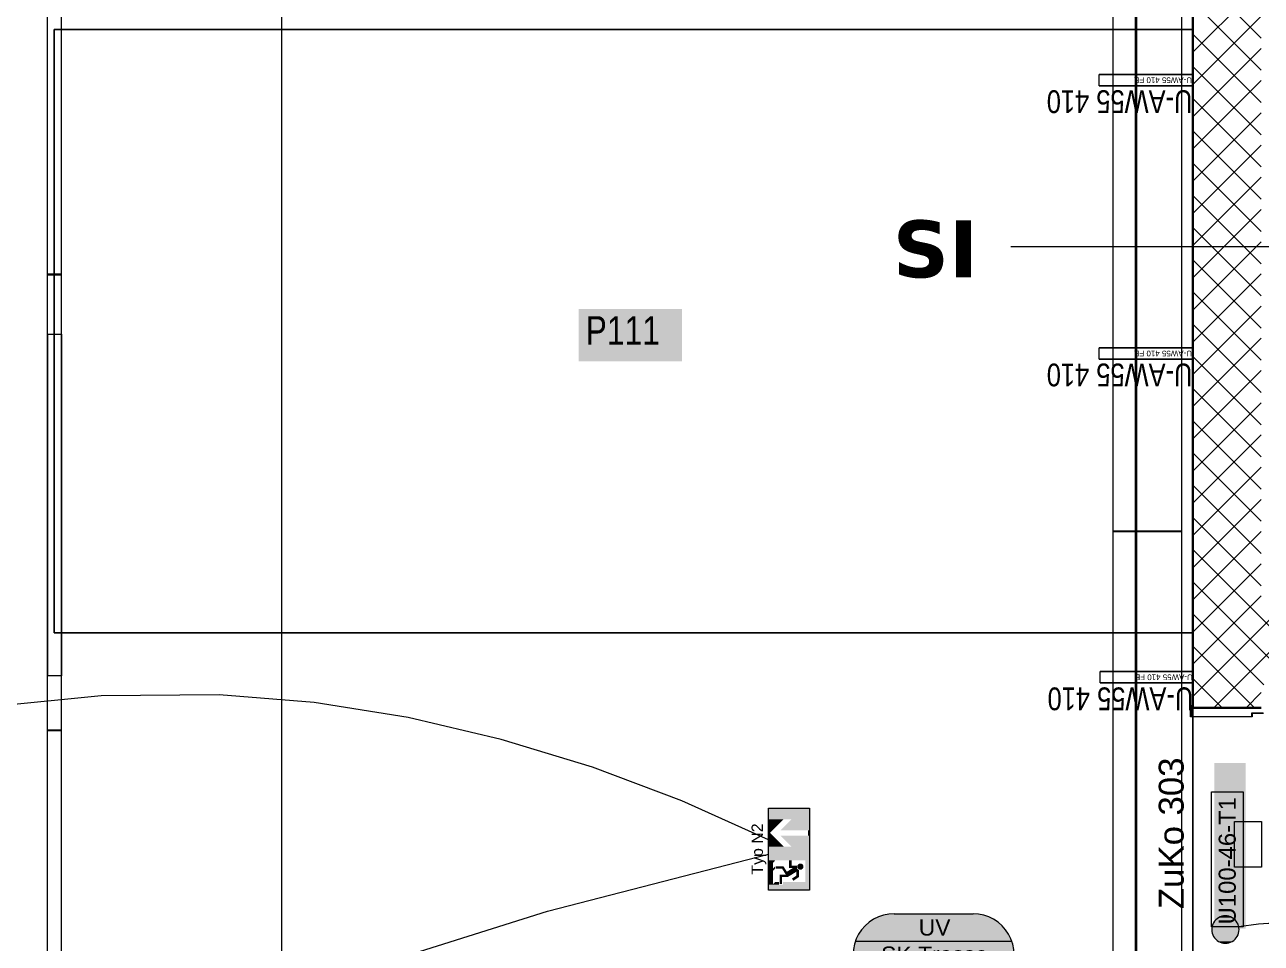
# Model space of a CAD drawing. Extents: x -1067 to 613, y -179 to 712.
# Drawn here: x -187.7 to -79.1, y 185.1 to 265.8 of the extents above; entities that cross this region are included whole.
import ezdxf
from ezdxf.lldxf.tags import DXFTag

# ---------------------------------------------------------------- set-up
doc = ezdxf.new("R2010")
doc.units = 0
doc.layers.get('0').update_dxf_attribs({"lineweight": 13})
for name, color, linetype, lineweight, true_color in [('A-____-MATC-OTLN', 7, 'Strichpunkt - Mittel', 40, 0x0080ff), ('EL01_WAN_Leitung Sicherheit', 7, 'Continuous', 13, 0x993300), ('EL01_WAN_Leitung_Kraft', 1, 'Continuous', 13, 0xff0000), ('EL01_WAN_Leitung_Notbeleuchtung', 7, 'Continuous', 13, 0x009900), ('EL01_WAN_Leuchten', 7, 'Continuous', 13, 0x0080ff), ('EL01_WAN_Notbeleuchtungen', 7, 'Continuous', 13, 0x009900), ('EL01_WAN_Notbeleuchtungentyp', 7, 'Continuous', 13, 0x009900), ('EL01_WAN_Sicherheit', 7, 'Continuous', 13, 0x804000), ('EL01_WAN_Trassen', 40, 'Continuous', 13, 0xffbf00), ('EL01_WAN_Trassen Befestigung', 7, 'Continuous', 13, 0xb2b200), ('S-GRID-____-IDEN', 7, 'Continuous', 9, 0x5555aa)]:
    doc.layers.add(name, color=color, linetype=linetype, lineweight=lineweight, true_color=true_color)
for name, color, linetype, lineweight in [('A-DOOR-____-IDEN', 7, 'Continuous', 5), ('A-DOOR-____-OTLN', 7, 'Continuous', 9), ('A-DOOR-FRAM-MCUT', 7, 'Continuous', 9), ('A-FLOR-____-OTLN', 7, 'Continuous', 9), ('A-WALL-____-MCUT', 7, 'Continuous', 35), ('A-WALL-____-PATT', 7, 'Continuous', 35), ('C-PRKG-____-IDEN', 7, 'Continuous', 5), ('C-PRKG-____-OTLN', 7, 'Continuous', 9), ('S-GRID-____-OTLN', 7, 'Continuous', 5)]:
    doc.layers.add(name, color=color, linetype=linetype, lineweight=lineweight)
doc.styles.get("Standard").update_dxf_attribs({"font": 'arial.ttf'})
tags = doc.linetypes.add('_Rasterlinie_', pattern=[0.375, 0.2, -0.05, 0.075, -0.05]).pattern_tags.tags
tags[10:11] = [DXFTag(74, 4), DXFTag(75, 0), DXFTag(340, '0'), DXFTag(46, 1.0), DXFTag(50, 0.0), DXFTag(44, 0.0), DXFTag(45, 0.0)]
tags[8:9] = [DXFTag(74, 4), DXFTag(75, 0), DXFTag(340, '0'), DXFTag(46, 1.0), DXFTag(50, 0.0), DXFTag(44, 0.0), DXFTag(45, 0.0)]
tags[6:7] = [DXFTag(74, 4), DXFTag(75, 0), DXFTag(340, '0'), DXFTag(46, 1.0), DXFTag(50, 0.0), DXFTag(44, 0.0), DXFTag(45, 0.0)]
tags[4:5] = [DXFTag(74, 4), DXFTag(75, 0), DXFTag(340, '0'), DXFTag(46, 1.0), DXFTag(50, 0.0), DXFTag(44, 0.0), DXFTag(45, 0.0)]
tags = doc.linetypes.add('Grundrissdarstellung Sturz', pattern=[0.25, 0.15, -0.05, 0, -0.05]).pattern_tags.tags
tags[10:11] = [DXFTag(74, 4), DXFTag(75, 0), DXFTag(340, '0'), DXFTag(46, 1.0), DXFTag(50, 0.0), DXFTag(44, 0.0), DXFTag(45, 0.0)]
tags[8:9] = [DXFTag(74, 4), DXFTag(75, 0), DXFTag(340, '0'), DXFTag(46, 1.0), DXFTag(50, 0.0), DXFTag(44, 0.0), DXFTag(45, 0.0)]
tags[6:7] = [DXFTag(74, 4), DXFTag(75, 0), DXFTag(340, '0'), DXFTag(46, 1.0), DXFTag(50, 0.0), DXFTag(44, 0.0), DXFTag(45, 0.0)]
tags[4:5] = [DXFTag(74, 4), DXFTag(75, 0), DXFTag(340, '0'), DXFTag(46, 1.0), DXFTag(50, 0.0), DXFTag(44, 0.0), DXFTag(45, 0.0)]
tags = doc.linetypes.add('Strichpunkt - Mittel', pattern=[0.35, 0.15, -0.1, 0, -0.1]).pattern_tags.tags
tags[10:11] = [DXFTag(74, 4), DXFTag(75, 0), DXFTag(340, '0'), DXFTag(46, 1.0), DXFTag(50, 0.0), DXFTag(44, 0.0), DXFTag(45, 0.0)]
tags[8:9] = [DXFTag(74, 4), DXFTag(75, 0), DXFTag(340, '0'), DXFTag(46, 1.0), DXFTag(50, 0.0), DXFTag(44, 0.0), DXFTag(45, 0.0)]
tags[6:7] = [DXFTag(74, 4), DXFTag(75, 0), DXFTag(340, '0'), DXFTag(46, 1.0), DXFTag(50, 0.0), DXFTag(44, 0.0), DXFTag(45, 0.0)]
tags[4:5] = [DXFTag(74, 4), DXFTag(75, 0), DXFTag(340, '0'), DXFTag(46, 1.0), DXFTag(50, 0.0), DXFTag(44, 0.0), DXFTag(45, 0.0)]

# ---------------------------------------------------------------- blocks, each defined once
blk = doc.blocks.new('Referenz-A0UJ3194XE', base_point=(-1062.18, -175.86))
at = {"layer": 'A-____-MATC-OTLN', "color": 0, "linetype": 'Strichpunkt - Mittel', "ltscale": 0.4}
blk.add_line((-90.1, 560.56), (-90.1, -171.09), dxfattribs=at)
at = {"layer": 'A-DOOR-____-IDEN', "color": 0, "linetype": 'Continuous', "ltscale": 0.13}
for p, q in [((-83.46, 186.55), (-83.46, 198.39)), ((-83.46, 198.39), (-80.68, 198.39)), ((-80.68, 198.39), (-80.68, 186.55)), ((-80.68, 186.55), (-83.46, 186.55))]:
    blk.add_line(p, q, dxfattribs=at)
at = {"layer": 'A-DOOR-____-IDEN', "color": 7, "linetype": 'Continuous', "ltscale": 0.13, "true_color": 0xffffff}
for points in [[(-83.22, 186.37), (-80.46, 186.37), (-83.22, 200.91)], [(-80.46, 186.37), (-83.22, 200.91), (-80.46, 200.91)]]:
    blk.add_solid(points, dxfattribs=at)
at = {"layer": 'A-DOOR-____-OTLN', "color": 0, "linetype": 'Grundrissdarstellung Sturz', "ltscale": 0.13}
blk.add_line((-85.1, 181.78), (-85.1, 205.78), dxfattribs=at)
at = {"layer": 'A-DOOR-FRAM-MCUT', "color": 0, "linetype": 'Continuous', "ltscale": 0.13}
for p, q in [((-85.3, 205.98), (-85.1, 205.98)), ((-85.3, 204.98), (-85.3, 205.98)), ((-85.26, 205.94), (-85.26, 205.02)), ((-85.1, 205.94), (-85.26, 205.94)), ((-79.94, 205.32), (-78.94, 205.32)), ((-79.94, 205.02), (-79.94, 205.32)), ((-79.9, 205.28), (-79.9, 204.98)), ((-78.9, 205.28), (-79.9, 205.28)), ((-79.9, 204.98), (-85.3, 204.98)), ((-85.26, 205.02), (-79.94, 205.02))]:
    blk.add_line(p, q, dxfattribs=at)
at = {"layer": 'A-FLOR-____-OTLN', "color": 0, "linetype": 'Continuous', "ltscale": 0.13}
for p, q in [((-85.1, 205.78), (-85.1, 205.02)), ((-85.1, 204.98), (-85.1, 182.57))]:
    blk.add_line(p, q, dxfattribs=at)
at = {"layer": 'A-WALL-____-MCUT', "color": 0, "linetype": 'Continuous', "ltscale": 0.35}
for p, q in [((-85.1, 444.38), (-85.1, 205.78)), ((-85.1, 205.78), (-79.1, 205.78))]:
    blk.add_line(p, q, dxfattribs=at)
at = {"layer": 'A-WALL-____-PATT', "color": 0, "linetype": 'Continuous', "lineweight": 9, "ltscale": 0.13}
for p, q in [((-79.1, 264.57), (-85.1, 270.57)), ((-85.1, 263.33), (-79.1, 269.33)), ((-79.1, 261.75), (-85.1, 267.75)), ((-85.1, 260.5), (-79.1, 266.5)), ((-79.1, 258.92), (-85.1, 264.92)), ((-85.1, 257.67), (-79.1, 263.67)), ((-79.1, 256.09), (-85.1, 262.09)), ((-85.1, 254.84), (-79.1, 260.84)), ((-79.1, 253.26), (-85.1, 259.26)), ((-85.1, 252.02), (-79.1, 258.02)), ((-79.1, 250.43), (-85.1, 256.43)), ((-85.1, 249.19), (-79.1, 255.19)), ((-79.1, 247.6), (-85.1, 253.6)), ((-85.1, 246.36), (-79.1, 252.36)), ((-79.1, 244.77), (-85.1, 250.77)), ((-85.1, 243.53), (-79.1, 249.53)), ((-79.1, 241.95), (-85.1, 247.95)), ((-85.1, 240.7), (-79.1, 246.7)), ((-79.1, 239.12), (-85.1, 245.12)), ((-85.1, 237.87), (-79.1, 243.87)), ((-79.1, 236.29), (-85.1, 242.29)), ((-85.1, 235.05), (-79.1, 241.05)), ((-79.1, 233.46), (-85.1, 239.46)), ((-85.1, 232.22), (-79.1, 238.22)), ((-79.1, 230.63), (-85.1, 236.63)), ((-85.1, 229.39), (-79.1, 235.39)), ((-79.1, 227.8), (-85.1, 233.8)), ((-85.1, 226.56), (-79.1, 232.56)), ((-79.1, 224.98), (-85.1, 230.98)), ((-85.1, 223.73), (-79.1, 229.73)), ((-79.1, 222.15), (-85.1, 228.15)), ((-85.1, 220.9), (-79.1, 226.9)), ((-79.1, 219.32), (-85.1, 225.32)), ((-85.1, 218.07), (-79.1, 224.07)), ((-79.1, 216.49), (-85.1, 222.49)), ((-85.1, 215.25), (-79.1, 221.25)), ((-79.1, 213.66), (-85.1, 219.66)), ((-85.1, 212.42), (-79.1, 218.42)), ((-79.1, 210.83), (-85.1, 216.83)), ((-85.1, 209.59), (-79.1, 215.59)), ((-79.1, 208.01), (-85.1, 214.01)), ((-79.1, 212.76), (-78.08, 213.78)), ((-79.1, 209.93), (-75.25, 213.78)), ((-73.21, 207.78), (-79.1, 213.66)), ((-85.1, 206.76), (-79.1, 212.76)), ((-79.7, 205.78), (-85.1, 211.18)), ((-76.04, 207.78), (-79.1, 210.83)), ((-83.25, 205.78), (-79.1, 209.93)), ((-82.52, 205.78), (-85.1, 208.35)), ((-78.87, 207.78), (-79.1, 208.01)), ((-80.43, 205.78), (-79.1, 207.1))]:
    blk.add_line(p, q, dxfattribs=at)
at = {"layer": 'C-PRKG-____-IDEN', "color": 7, "linetype": 'Continuous', "ltscale": 0.13, "true_color": 0xffffff}
for points in [[(-139.05, 236.19), (-129.98, 236.19), (-139.05, 240.78)], [(-129.98, 236.19), (-139.05, 240.78), (-129.98, 240.78)]]:
    blk.add_solid(points, dxfattribs=at)
at = {"layer": 'C-PRKG-____-OTLN', "color": 0, "linetype": 'Continuous', "ltscale": 0.13}
for p, q in [((-185.1, 212.36), (-185.1, 265.34)), ((-85.1, 265.34), (-185.1, 265.34)), ((-85.1, 265.34), (-185.1, 265.34)), ((-185.1, 265.34), (-185.1, 212.36)), ((-185.1, 212.36), (-185.1, 265.34)), ((-185.1, 265.34), (-85.1, 265.34)), ((-185.1, 265.34), (-185.1, 265.34)), ((-85.1, 223.49), (-85.1, 265.34)), ((-85.1, 265.34), (-85.1, 223.49)), ((-85.1, 212.36), (-85.1, 223.49)), ((-85.1, 223.49), (-85.1, 212.36)), ((-85.1, 212.36), (-185.1, 212.36)), ((-185.1, 212.36), (-85.1, 212.36)), ((-85.1, 212.36), (-185.1, 212.36)), ((-185.1, 212.36), (-185.1, 212.36))]:
    blk.add_line(p, q, dxfattribs=at)
at = {"layer": 'S-GRID-____-OTLN', "color": 0, "linetype": '_Rasterlinie_', "ltscale": 0.13}
for p, q in [((-165.1, -171.09), (-165.1, 546.38)), ((-101.1, 246.28), (198.84, 246.28))]:
    blk.add_line(p, q, dxfattribs=at)
at = {"layer": 'A-DOOR-____-IDEN', "color": 0, "linetype": 'Continuous', "ltscale": 0.13, "insert": (-82.84, 186.75), "char_height": 1.5, "attachment_point": 1, "rotation": 90}
blk.add_mtext('{\\fArial;U100-46-T1}', dxfattribs=at)
at = {"layer": 'C-PRKG-____-IDEN', "color": 0, "linetype": 'Continuous', "ltscale": 0.13, "insert": (-138.43, 240.16), "char_height": 2.5, "attachment_point": 1}
blk.add_mtext('{\\W0.8;\\fArial;P111}', dxfattribs=at)
at = {"layer": 'S-GRID-____-IDEN', "color": 0, "linetype": 'Continuous', "lineweight": 5, "ltscale": 0.13, "insert": (-111.46, 248.57), "char_height": 5, "attachment_point": 1}
blk.add_mtext('{\\fVerdana|b1|i0;SI}', dxfattribs=at)
blk = doc.blocks.new('IfcObject-A0UJ31B2XE', base_point=(-97.57, 205.56))
at = {"layer": 'EL01_WAN_Trassen', "linetype": 'ByBlock', "lineweight": -2, "ltscale": 0.13}
for p, q in [((-93.25, 207.95), (-93.25, 208.95)), ((-93.25, 207.95), (-93.25, 208.95)), ((-85.05, 208.95), (-93.25, 208.95)), ((-93.25, 208.95), (-93.25, 208.95)), ((-93.25, 208.95), (-85.05, 208.95)), ((-85.05, 207.95), (-85.05, 208.95)), ((-85.05, 207.95), (-85.05, 208.95)), ((-85.05, 208.95), (-85.05, 208.95)), ((-85.05, 207.95), (-93.25, 207.95)), ((-93.25, 207.95), (-93.25, 207.95)), ((-93.25, 207.95), (-85.05, 207.95)), ((-85.05, 207.95), (-85.05, 207.95))]:
    blk.add_line(p, q, dxfattribs=at)
at = {"layer": 'EL01_WAN_Trassen', "lineweight": -2, "attachment_point": 1, "rotation": 180}
for s, insert, char_height in [('{\\fArial;U-AW55 410 FE}', (-85.11, 208.2), 0.5), ('{\\W0.8;\\fArial;U-AW55 410}', (-85.07, 205.56), 2)]:
    blk.add_mtext(s, dxfattribs=dict(at, insert=insert, char_height=char_height))
blk = doc.blocks.new('IfcObject-A0UJ31BAXE', base_point=(-97.65, 234))
at = {"layer": 'EL01_WAN_Trassen', "linetype": 'ByBlock', "lineweight": -2, "ltscale": 0.13}
for p, q in [((-93.33, 236.38), (-93.33, 237.38)), ((-93.33, 236.38), (-93.33, 237.38)), ((-85.13, 237.38), (-93.33, 237.38)), ((-93.33, 237.38), (-93.33, 237.38)), ((-93.33, 237.38), (-85.13, 237.38)), ((-85.13, 236.38), (-85.13, 237.38)), ((-85.13, 236.38), (-85.13, 237.38)), ((-85.13, 237.38), (-85.13, 237.38)), ((-85.13, 236.38), (-93.33, 236.38)), ((-93.33, 236.38), (-93.33, 236.38)), ((-93.33, 236.38), (-85.13, 236.38)), ((-85.13, 236.38), (-85.13, 236.38))]:
    blk.add_line(p, q, dxfattribs=at)
at = {"layer": 'EL01_WAN_Trassen', "lineweight": -2, "attachment_point": 1, "rotation": 180}
for s, insert, char_height in [('{\\fArial;U-AW55 410 FE}', (-85.18, 236.63), 0.5), ('{\\W0.8;\\fArial;U-AW55 410}', (-85.14, 234), 2)]:
    blk.add_mtext(s, dxfattribs=dict(at, insert=insert, char_height=char_height))
blk = doc.blocks.new('IfcObject-A0UJ31BGXE', base_point=(-97.65, 258))
at = {"layer": 'EL01_WAN_Trassen', "linetype": 'ByBlock', "lineweight": -2, "ltscale": 0.13}
for p, q in [((-93.33, 260.38), (-93.33, 261.38)), ((-93.33, 260.38), (-93.33, 261.38)), ((-85.13, 261.38), (-93.33, 261.38)), ((-93.33, 261.38), (-93.33, 261.38)), ((-93.33, 261.38), (-85.13, 261.38)), ((-85.13, 260.38), (-85.13, 261.38)), ((-85.13, 260.38), (-85.13, 261.38)), ((-85.13, 261.38), (-85.13, 261.38)), ((-85.13, 260.38), (-93.33, 260.38)), ((-93.33, 260.38), (-93.33, 260.38)), ((-93.33, 260.38), (-85.13, 260.38)), ((-85.13, 260.38), (-85.13, 260.38))]:
    blk.add_line(p, q, dxfattribs=at)
at = {"layer": 'EL01_WAN_Trassen', "lineweight": -2, "attachment_point": 1, "rotation": 180}
for s, insert, char_height in [('{\\fArial;U-AW55 410 FE}', (-85.18, 260.63), 0.5), ('{\\W0.8;\\fArial;U-AW55 410}', (-85.14, 258), 2)]:
    blk.add_mtext(s, dxfattribs=dict(at, insert=insert, char_height=char_height))
blk = doc.blocks.new('Kabelkanal-A0UJ31CCXE', base_point=(-92.1, 174.53))
at = {"color": 0, "linetype": 'ByBlock', "lineweight": -2, "ltscale": 0.13}
for p, q in [((-92.1, 221.26), (-92.1, 221.28)), ((-92.1, 174.55), (-92.1, 221.28)), ((-92.1, 221.28), (-86.1, 221.28)), ((-92.1, 174.53), (-92.1, 221.26)), ((-92.1, 221.26), (-86.1, 221.26)), ((-86.1, 221.26), (-86.1, 221.28)), ((-86.1, 221.28), (-86.1, 174.55)), ((-86.1, 221.26), (-86.1, 174.53)), ((-92.1, 174.53), (-92.1, 174.55)), ((-86.1, 174.55), (-92.1, 174.55)), ((-86.1, 174.53), (-92.1, 174.53)), ((-86.1, 174.53), (-86.1, 174.55))]:
    blk.add_line(p, q, dxfattribs=at)
blk = doc.blocks.new('Kabelkanal-A0UJ31CIXE', base_point=(-92.1, 221.26))
at = {"color": 0, "linetype": 'ByBlock', "lineweight": -2, "ltscale": 0.13}
for p, q in [((-92.1, 281.25), (-92.1, 281.27)), ((-92.1, 221.28), (-92.1, 281.27)), ((-92.1, 281.27), (-86.1, 281.27)), ((-92.1, 221.26), (-92.1, 281.25)), ((-92.1, 281.25), (-86.1, 281.25)), ((-86.1, 281.25), (-86.1, 281.27)), ((-86.1, 281.27), (-86.1, 221.28)), ((-86.1, 281.25), (-86.1, 221.26)), ((-92.1, 221.26), (-92.1, 221.28)), ((-86.1, 221.28), (-92.1, 221.28)), ((-86.1, 221.26), (-92.1, 221.26)), ((-86.1, 221.26), (-86.1, 221.28))]:
    blk.add_line(p, q, dxfattribs=at)
blk = doc.blocks.new('RZL-Wand_ Unten-A0UJ31F4XE', base_point=(-122.37, 189.75))
at = {"color": 0, "lineweight": -2}
for p, q in [((-122.37, 189.75), (-122.37, 196.95)), ((-122.37, 196.95), (-118.77, 196.95)), ((-118.77, 196.95), (-118.77, 189.75)), ((-118.77, 189.75), (-122.37, 189.75))]:
    blk.add_line(p, q, dxfattribs=at)
for points in [[(-122.37, 195.97), (-118.77, 195.97), (-122.37, 196.95)], [(-118.77, 195.97), (-122.37, 196.95), (-118.77, 196.95)], [(-122.37, 194.78), (-122.24, 194.78), (-122.37, 195.97)], [(-122.24, 194.78), (-122.37, 195.97), (-121.05, 195.97)], [(-121.32, 195.02), (-118.77, 195.02), (-120.37, 195.97)], [(-118.77, 195.02), (-120.37, 195.97), (-118.77, 195.97)], [(-122.37, 193.59), (-121.05, 193.59), (-122.37, 194.78)], [(-121.05, 193.59), (-122.37, 194.78), (-122.24, 194.78)], [(-120.37, 193.59), (-118.77, 193.59), (-121.32, 194.54)], [(-118.77, 193.59), (-121.32, 194.54), (-118.77, 194.54)], [(-118.9, 194.54), (-118.77, 194.54), (-118.9, 195.02)], [(-118.77, 194.54), (-118.9, 195.02), (-118.77, 195.02)], [(-122.37, 193.35), (-118.77, 193.35), (-122.37, 193.59)], [(-118.77, 193.35), (-122.37, 193.59), (-118.77, 193.59)], [(-122.37, 192.37), (-118.77, 192.37), (-122.37, 193.35)], [(-118.77, 192.37), (-122.37, 193.35), (-118.77, 193.35)], [(-122.37, 192.16), (-121.98, 192.16), (-122.37, 192.37)], [(-121.98, 192.16), (-122.37, 192.37), (-121.78, 192.37)], [(-120.58, 191.91), (-120.35, 191.91), (-120.58, 192.37)], [(-120.35, 191.91), (-120.58, 192.37), (-120.35, 192.37)], [(-119.15, 190.47), (-118.77, 190.47), (-119.15, 192.37)], [(-118.77, 190.47), (-119.15, 192.37), (-118.77, 192.37)], [(-122.37, 191.65), (-121.98, 191.65), (-122.37, 192.16)], [(-121.98, 191.65), (-122.37, 192.16), (-121.98, 192.16)], [(-122.37, 191.45), (-121.98, 191.45), (-122.37, 191.65)], [(-121.98, 191.45), (-122.37, 191.65), (-121.79, 191.65)], [(-122.37, 190.27), (-121.98, 190.27), (-122.37, 191.45)], [(-121.98, 190.27), (-122.37, 191.45), (-121.98, 191.45)], [(-121.98, 191.65), (-121.78, 191.65), (-121.78, 191.85)], [(-121.98, 191.65), (-121.79, 191.65), (-121.98, 191.65)], [(-121.79, 191.65), (-121.98, 191.65), (-121.78, 191.65)], [(-121.72, 191.65), (-120.93, 191.65), (-121.72, 191.85)], [(-120.93, 191.65), (-121.72, 191.85), (-121.05, 191.85)], [(-121.38, 190.92), (-120.67, 190.92), (-121.38, 191.12)], [(-120.67, 190.92), (-121.38, 191.12), (-120.34, 191.12)], [(-121.01, 191.38), (-120.76, 191.38), (-121.18, 191.65)], [(-120.76, 191.38), (-121.18, 191.65), (-120.93, 191.65)], [(-120.85, 191.12), (-120.34, 191.12), (-121.01, 191.38)], [(-120.34, 191.12), (-121.01, 191.38), (-119.92, 191.38)], [(-120.76, 191.38), (-119.92, 191.38), (-120.75, 191.38)], [(-120.75, 191.38), (-119.7, 191.38), (-120.51, 191.53)], [(-119.92, 191.38), (-120.75, 191.38), (-119.92, 191.38)], [(-120.58, 191.71), (-119.88, 191.71), (-120.58, 191.91)], [(-119.88, 191.71), (-120.58, 191.91), (-119.88, 191.91)], [(-120.58, 191.69), (-119.87, 191.69), (-120.58, 191.71)], [(-119.87, 191.69), (-120.58, 191.71), (-119.88, 191.71)], [(-120.51, 191.53), (-119.7, 191.53), (-120.45, 191.57)], [(-119.7, 191.38), (-120.51, 191.53), (-119.7, 191.53)], [(-120.45, 191.57), (-119.78, 191.57), (-120.38, 191.61)], [(-119.7, 191.53), (-120.45, 191.57), (-119.78, 191.57)], [(-120.38, 191.61), (-119.82, 191.61), (-120.29, 191.67)], [(-119.78, 191.57), (-120.38, 191.61), (-119.82, 191.61)], [(-120.29, 191.67), (-119.86, 191.67), (-120.26, 191.69)], [(-119.82, 191.61), (-120.29, 191.67), (-119.86, 191.67)], [(-119.86, 191.67), (-120.26, 191.69), (-119.87, 191.69)], [(-119.7, 191.04), (-119.92, 191.04), (-119.7, 191.38)], [(-119.92, 191.04), (-119.7, 191.38), (-119.92, 191.38)], [(-119.31, 191.89), (-119.84, 191.89), (-119.33, 191.96)], [(-119.84, 191.89), (-119.33, 191.96), (-119.81, 191.96)], [(-119.3, 191.82), (-119.84, 191.82), (-119.31, 191.89)], [(-119.84, 191.82), (-119.31, 191.89), (-119.84, 191.89)], [(-119.31, 191.75), (-119.84, 191.75), (-119.3, 191.82)], [(-119.84, 191.75), (-119.3, 191.82), (-119.84, 191.82)], [(-119.81, 191.69), (-119.31, 191.75), (-119.84, 191.75)], [(-119.33, 191.96), (-119.81, 191.96), (-119.38, 192.02)], [(-119.81, 191.96), (-119.38, 192.02), (-119.76, 192.02)], [(-119.33, 191.69), (-119.81, 191.69), (-119.31, 191.75)], [(-119.76, 191.63), (-119.33, 191.69), (-119.81, 191.69)], [(-119.38, 192.02), (-119.76, 192.02), (-119.43, 192.06)], [(-119.76, 192.02), (-119.43, 192.06), (-119.71, 192.06)], [(-119.38, 191.63), (-119.76, 191.63), (-119.33, 191.69)], [(-119.71, 191.59), (-119.38, 191.63), (-119.76, 191.63)], [(-119.43, 192.06), (-119.71, 192.06), (-119.5, 192.09)], [(-119.71, 192.06), (-119.5, 192.09), (-119.64, 192.09)], [(-119.43, 191.59), (-119.71, 191.59), (-119.38, 191.63)], [(-119.64, 191.56), (-119.43, 191.59), (-119.71, 191.59)], [(-119.5, 192.09), (-119.64, 192.09), (-119.57, 192.1)], [(-119.5, 191.56), (-119.64, 191.56), (-119.43, 191.59)], [(-119.57, 191.55), (-119.5, 191.56), (-119.64, 191.56)], [(-122.37, 190.23), (-121.45, 190.23), (-122.37, 190.27)], [(-121.45, 190.23), (-122.37, 190.27), (-121.45, 190.27)], [(-122.37, 189.75), (-118.77, 189.75), (-122.37, 190.23)], [(-118.77, 189.75), (-122.37, 190.23), (-118.77, 190.23)], [(-121.98, 190.27), (-121.45, 190.27), (-121.78, 190.47)], [(-121.45, 190.27), (-121.78, 190.47), (-121.45, 190.47)], [(-121.38, 190.3), (-121.17, 190.3), (-121.38, 190.92)], [(-121.17, 190.3), (-121.38, 190.92), (-121.17, 190.92)], [(-121.11, 190.23), (-118.77, 190.23), (-121.11, 190.47)], [(-118.77, 190.23), (-121.11, 190.47), (-118.77, 190.47)], [(-119.91, 190.77), (-120.31, 190.77), (-119.7, 190.91)], [(-120.31, 190.77), (-119.7, 190.91), (-120.1, 190.91)], [(-120.18, 190.58), (-119.91, 190.77), (-120.31, 190.77)], [(-119.7, 190.91), (-120.1, 190.91), (-119.7, 191.04)], [(-120.1, 190.91), (-119.7, 191.04), (-119.92, 191.04)]]:
    blk.add_solid(points, dxfattribs=at)
blk = doc.blocks.new('Bemerkung 1-A0UJ31F6XE', base_point=(-123.86, 191.12))
at = {"color": 0, "lineweight": -2, "insert": (-123.86, 191.12), "char_height": 1, "attachment_point": 1, "rotation": 90}
blk.add_mtext('{\\fArial;Typ N2}', dxfattribs=at)
blk = doc.blocks.new('Gruppenzuleitung-A0UJ31G0XE', base_point=(-114.94, 180.49))
at = {"color": 0, "linetype": 'ByBlock', "lineweight": -2, "ltscale": 0.13}
for p, q in [((-113.54, 186.95), (-113.89, 186.64)), ((-113.14, 187.21), (-113.54, 186.95)), ((-112.72, 187.42), (-113.14, 187.21)), ((-112.28, 187.57), (-112.72, 187.42)), ((-111.81, 187.66), (-112.28, 187.57)), ((-111.34, 187.69), (-111.81, 187.66)), ((-111.34, 187.69), (-104.4, 187.69)), ((-103.93, 187.66), (-104.4, 187.69)), ((-103.47, 187.57), (-103.93, 187.66)), ((-103.02, 187.42), (-103.47, 187.57)), ((-102.6, 187.21), (-103.02, 187.42)), ((-102.21, 186.95), (-102.6, 187.21)), ((-101.86, 186.64), (-102.21, 186.95)), ((-114.46, 185.89), (-114.67, 185.47)), ((-114.2, 186.28), (-114.46, 185.89)), ((-113.89, 186.64), (-114.2, 186.28)), ((-101.55, 186.28), (-101.86, 186.64)), ((-101.28, 185.89), (-101.55, 186.28)), ((-101.08, 185.47), (-101.28, 185.89)), ((-114.82, 185.02), (-114.91, 184.56)), ((-114.67, 185.47), (-114.82, 185.02)), ((-114.74, 185.29), (-101.01, 185.29)), ((-100.92, 185.02), (-101.08, 185.47)), ((-100.83, 184.56), (-100.92, 185.02)), ((-114.91, 184.56), (-114.94, 184.09)), ((-114.94, 184.09), (-114.91, 183.62)), ((-114.91, 183.62), (-114.82, 183.16)), ((-100.92, 183.16), (-100.83, 183.62)), ((-100.8, 184.09), (-100.83, 184.56)), ((-100.83, 183.62), (-100.8, 184.09)), ((-114.82, 183.16), (-114.67, 182.71)), ((-114.74, 182.89), (-101.01, 182.89)), ((-114.67, 182.71), (-114.46, 182.29)), ((-101.28, 182.29), (-101.08, 182.71)), ((-101.08, 182.71), (-100.92, 183.16)), ((-114.46, 182.29), (-114.2, 181.9)), ((-114.2, 181.9), (-113.89, 181.54)), ((-113.89, 181.54), (-113.54, 181.23)), ((-102.21, 181.23), (-101.86, 181.54)), ((-101.86, 181.54), (-101.55, 181.9)), ((-101.55, 181.9), (-101.28, 182.29)), ((-113.54, 181.23), (-113.14, 180.97)), ((-113.14, 180.97), (-112.72, 180.76)), ((-112.72, 180.76), (-112.28, 180.61)), ((-112.28, 180.61), (-111.81, 180.52)), ((-111.81, 180.52), (-111.34, 180.49)), ((-111.34, 180.49), (-104.4, 180.49)), ((-104.4, 180.49), (-103.93, 180.52)), ((-103.93, 180.52), (-103.47, 180.61)), ((-103.47, 180.61), (-103.02, 180.76)), ((-103.02, 180.76), (-102.6, 180.97)), ((-102.6, 180.97), (-102.21, 181.23))]:
    blk.add_line(p, q, dxfattribs=at)
at = {"color": 7, "linetype": 'ByBlock', "lineweight": -2, "ltscale": 0.13, "true_color": 0xffffff}
for points in [[(-113.79, 186.73), (-101.95, 186.73), (-113.59, 186.9)], [(-113.59, 186.9), (-102.16, 186.9), (-113.37, 187.06)], [(-101.95, 186.73), (-113.59, 186.9), (-102.16, 186.9)], [(-113.37, 187.06), (-102.37, 187.06), (-113.14, 187.21)], [(-102.16, 186.9), (-113.37, 187.06), (-102.37, 187.06)], [(-113.14, 187.21), (-102.6, 187.21), (-112.91, 187.33)], [(-102.37, 187.06), (-113.14, 187.21), (-102.6, 187.21)], [(-112.91, 187.33), (-102.84, 187.33), (-112.66, 187.44)], [(-102.6, 187.21), (-112.91, 187.33), (-102.84, 187.33)], [(-112.66, 187.44), (-103.09, 187.44), (-112.41, 187.53)], [(-102.84, 187.33), (-112.66, 187.44), (-103.09, 187.44)], [(-112.41, 187.53), (-103.34, 187.53), (-112.15, 187.6)], [(-103.09, 187.44), (-112.41, 187.53), (-103.34, 187.53)], [(-112.15, 187.6), (-103.6, 187.6), (-111.88, 187.65)], [(-103.34, 187.53), (-112.15, 187.6), (-103.6, 187.6)], [(-111.88, 187.65), (-103.87, 187.65), (-111.61, 187.68)], [(-103.6, 187.6), (-111.88, 187.65), (-103.87, 187.65)], [(-111.61, 187.68), (-104.13, 187.68), (-111.34, 187.69)], [(-103.87, 187.65), (-111.61, 187.68), (-104.13, 187.68)], [(-104.13, 187.68), (-111.34, 187.69), (-104.4, 187.69)], [(-114.59, 185.65), (-101.16, 185.65), (-114.46, 185.89)], [(-114.46, 185.89), (-101.28, 185.89), (-114.32, 186.12)], [(-101.16, 185.65), (-114.46, 185.89), (-101.28, 185.89)], [(-114.32, 186.12), (-101.43, 186.12), (-114.16, 186.33)], [(-101.28, 185.89), (-114.32, 186.12), (-101.43, 186.12)], [(-114.32, 186.12), (-101.43, 186.12), (-114.32, 186.12)], [(-101.43, 186.12), (-114.32, 186.12), (-101.43, 186.12)], [(-114.16, 186.33), (-101.59, 186.33), (-113.98, 186.54)], [(-101.43, 186.12), (-114.16, 186.33), (-101.59, 186.33)], [(-114.16, 186.33), (-101.59, 186.33), (-114.16, 186.33)], [(-101.59, 186.33), (-114.16, 186.33), (-101.59, 186.33)], [(-113.98, 186.54), (-101.76, 186.54), (-113.79, 186.73)], [(-101.59, 186.33), (-113.98, 186.54), (-101.76, 186.54)], [(-113.98, 186.54), (-101.76, 186.54), (-113.98, 186.54)], [(-101.76, 186.54), (-113.98, 186.54), (-101.76, 186.54)], [(-101.76, 186.54), (-113.79, 186.73), (-101.95, 186.73)], [(-114.93, 184.36), (-100.81, 184.36), (-114.9, 184.63)], [(-114.9, 184.63), (-100.84, 184.63), (-114.85, 184.89)], [(-100.81, 184.36), (-114.9, 184.63), (-100.84, 184.63)], [(-114.85, 184.89), (-100.89, 184.89), (-114.78, 185.15)], [(-100.84, 184.63), (-114.85, 184.89), (-100.89, 184.89)], [(-114.78, 185.15), (-100.96, 185.15), (-114.7, 185.41)], [(-100.89, 184.89), (-114.78, 185.15), (-100.96, 185.15)], [(-114.7, 185.41), (-101.05, 185.41), (-114.59, 185.65)], [(-100.96, 185.15), (-114.7, 185.41), (-101.05, 185.41)], [(-101.05, 185.41), (-114.59, 185.65), (-101.16, 185.65)], [(-114.94, 184.09), (-100.8, 184.09), (-114.93, 184.36)], [(-114.93, 183.82), (-100.81, 183.82), (-114.94, 184.09)], [(-100.81, 183.82), (-114.94, 184.09), (-100.8, 184.09)], [(-100.8, 184.09), (-114.93, 184.36), (-100.81, 184.36)], [(-114.9, 183.55), (-100.84, 183.55), (-114.93, 183.82)], [(-100.84, 183.55), (-114.93, 183.82), (-100.81, 183.82)], [(-114.85, 183.29), (-100.89, 183.29), (-114.9, 183.55)], [(-100.89, 183.29), (-114.9, 183.55), (-100.84, 183.55)], [(-114.78, 183.03), (-100.96, 183.03), (-114.85, 183.29)], [(-100.96, 183.03), (-114.85, 183.29), (-100.89, 183.29)], [(-114.7, 182.77), (-101.05, 182.77), (-114.78, 183.03)], [(-101.05, 182.77), (-114.78, 183.03), (-100.96, 183.03)], [(-114.59, 182.53), (-101.16, 182.53), (-114.7, 182.77)], [(-101.16, 182.53), (-114.7, 182.77), (-101.05, 182.77)], [(-114.46, 182.29), (-101.28, 182.29), (-114.59, 182.53)], [(-101.28, 182.29), (-114.59, 182.53), (-101.16, 182.53)], [(-114.32, 182.06), (-101.43, 182.06), (-114.46, 182.29)], [(-101.43, 182.06), (-114.46, 182.29), (-101.28, 182.29)], [(-114.16, 181.85), (-101.59, 181.85), (-114.32, 182.06)], [(-101.59, 181.85), (-114.32, 182.06), (-101.43, 182.06)], [(-113.98, 181.64), (-101.76, 181.64), (-114.16, 181.85)], [(-101.76, 181.64), (-114.16, 181.85), (-101.59, 181.85)], [(-113.79, 181.45), (-101.95, 181.45), (-113.98, 181.64)], [(-101.95, 181.45), (-113.98, 181.64), (-101.76, 181.64)], [(-113.59, 181.28), (-102.16, 181.28), (-113.79, 181.45)], [(-102.16, 181.28), (-113.79, 181.45), (-101.95, 181.45)], [(-113.37, 181.12), (-102.37, 181.12), (-113.59, 181.28)], [(-102.37, 181.12), (-113.59, 181.28), (-102.16, 181.28)], [(-113.59, 181.28), (-102.16, 181.28), (-113.59, 181.28)], [(-102.16, 181.28), (-113.59, 181.28), (-102.16, 181.28)], [(-113.14, 180.97), (-102.6, 180.97), (-113.37, 181.12)], [(-102.6, 180.97), (-113.37, 181.12), (-102.37, 181.12)], [(-112.91, 180.85), (-102.84, 180.85), (-113.14, 180.97)], [(-102.84, 180.85), (-113.14, 180.97), (-102.6, 180.97)], [(-112.66, 180.74), (-103.09, 180.74), (-112.91, 180.85)], [(-103.09, 180.74), (-112.91, 180.85), (-102.84, 180.85)], [(-112.41, 180.65), (-103.34, 180.65), (-112.66, 180.74)], [(-103.34, 180.65), (-112.66, 180.74), (-103.09, 180.74)], [(-112.15, 180.58), (-103.6, 180.58), (-112.41, 180.65)], [(-103.6, 180.58), (-112.41, 180.65), (-103.34, 180.65)], [(-111.88, 180.53), (-103.87, 180.53), (-112.15, 180.58)], [(-103.87, 180.53), (-112.15, 180.58), (-103.6, 180.58)], [(-111.61, 180.5), (-104.13, 180.5), (-111.88, 180.53)], [(-104.13, 180.5), (-111.88, 180.53), (-103.87, 180.53)], [(-111.88, 180.53), (-103.87, 180.53), (-111.88, 180.53)], [(-103.87, 180.53), (-111.88, 180.53), (-103.87, 180.53)], [(-111.34, 180.49), (-104.4, 180.49), (-111.61, 180.5)], [(-104.4, 180.49), (-111.61, 180.5), (-104.13, 180.5)]]:
    blk.add_solid(points, dxfattribs=at)
at = {"color": 0, "linetype": 'ByBlock', "lineweight": -2, "ltscale": 0.13, "char_height": 1.44, "attachment_point": 1}
for s, insert in [('{\\fArial;UV}', (-109.18, 187.21)), ('{\\fArial;SK Trasse}', (-112.48, 184.81)), ('{\\fArial;3x2.5mm²}', (-112.28, 182.41))]:
    blk.add_mtext(s, dxfattribs=dict(at, insert=insert))
blk = doc.blocks.new('Abzweigdose rechteckig (multi) UP-A0UJ31GIXE', base_point=(-81.44, 191.78))
at = {"color": 0, "lineweight": -2}
for p, q in [((-81.44, 195.78), (-79.09, 195.78)), ((-81.44, 191.78), (-81.44, 195.78)), ((-79.09, 195.78), (-79.09, 191.78)), ((-79.09, 191.78), (-81.44, 191.78))]:
    blk.add_line(p, q, dxfattribs=at)
blk = doc.blocks.new('Anschlusspunkt-A0UJ31IAXE', base_point=(-83.45, 185.1))
at = {"color": 0, "linetype": 'ByBlock', "lineweight": -2, "ltscale": 0.13}
for p, q in [((-83.29, 186.9), (-83.36, 186.76)), ((-83.2, 187.03), (-83.29, 186.9)), ((-83.1, 187.15), (-83.2, 187.03)), ((-82.98, 187.25), (-83.1, 187.15)), ((-82.85, 187.34), (-82.98, 187.25)), ((-82.71, 187.41), (-82.85, 187.34)), ((-82.56, 187.46), (-82.71, 187.41)), ((-82.41, 187.49), (-82.56, 187.46)), ((-82.25, 187.5), (-82.41, 187.49)), ((-82.1, 187.49), (-82.25, 187.5)), ((-81.94, 187.46), (-82.1, 187.49)), ((-81.79, 187.41), (-81.94, 187.46)), ((-81.65, 187.34), (-81.79, 187.41)), ((-81.52, 187.25), (-81.65, 187.34)), ((-81.4, 187.15), (-81.52, 187.25)), ((-81.3, 187.03), (-81.4, 187.15)), ((-81.21, 186.9), (-81.3, 187.03)), ((-81.14, 186.76), (-81.21, 186.9)), ((-83.44, 186.46), (-83.45, 186.3)), ((-83.45, 186.3), (-83.44, 186.14)), ((-83.41, 186.61), (-83.44, 186.46)), ((-83.44, 186.14), (-83.41, 185.99)), ((-83.36, 186.76), (-83.41, 186.61)), ((-83.41, 185.99), (-83.36, 185.84)), ((-83.36, 185.84), (-83.29, 185.7)), ((-83.29, 185.7), (-83.2, 185.57)), ((-81.3, 185.57), (-81.21, 185.7)), ((-81.21, 185.7), (-81.14, 185.84)), ((-81.09, 186.61), (-81.14, 186.76)), ((-81.14, 185.84), (-81.09, 185.99)), ((-81.06, 186.46), (-81.09, 186.61)), ((-81.09, 185.99), (-81.06, 186.14)), ((-81.05, 186.3), (-81.06, 186.46)), ((-81.06, 186.14), (-81.05, 186.3)), ((-83.2, 185.57), (-83.1, 185.45)), ((-83.1, 185.45), (-82.98, 185.35)), ((-82.98, 185.35), (-82.85, 185.26)), ((-82.85, 185.26), (-82.71, 185.19)), ((-82.71, 185.19), (-82.56, 185.14)), ((-82.56, 185.14), (-82.41, 185.11)), ((-82.41, 185.11), (-82.25, 185.1)), ((-82.25, 185.1), (-82.1, 185.11)), ((-82.1, 185.11), (-81.94, 185.14)), ((-81.94, 185.14), (-81.79, 185.19)), ((-81.79, 185.19), (-81.65, 185.26)), ((-81.65, 185.26), (-81.52, 185.35)), ((-81.52, 185.35), (-81.4, 185.45)), ((-81.4, 185.45), (-81.3, 185.57))]:
    blk.add_line(p, q, dxfattribs=at)
for points in [[(-81.09, 186.61), (-83.41, 186.61), (-81.21, 186.89)], [(-83.41, 186.61), (-81.21, 186.89), (-83.29, 186.89)], [(-81.22, 186.9), (-83.29, 186.9), (-81.4, 187.14)], [(-83.29, 186.9), (-81.4, 187.14), (-83.11, 187.14)], [(-81.21, 186.89), (-83.29, 186.89), (-81.22, 186.9)], [(-83.29, 186.89), (-81.22, 186.9), (-83.29, 186.9)], [(-81.4, 187.14), (-83.11, 187.14), (-81.41, 187.15)], [(-83.11, 187.14), (-81.41, 187.15), (-83.09, 187.15)], [(-81.41, 187.15), (-83.09, 187.15), (-81.65, 187.33)], [(-83.09, 187.15), (-81.65, 187.33), (-82.86, 187.33)], [(-81.65, 187.33), (-82.86, 187.33), (-81.66, 187.34)], [(-82.86, 187.33), (-81.66, 187.34), (-82.83, 187.34)], [(-81.66, 187.34), (-82.83, 187.34), (-81.94, 187.45)], [(-82.83, 187.34), (-81.94, 187.45), (-82.58, 187.45)], [(-81.94, 187.45), (-82.58, 187.45), (-81.96, 187.46)], [(-82.58, 187.45), (-81.96, 187.46), (-82.52, 187.46)], [(-81.96, 187.46), (-82.52, 187.46), (-82.27, 187.5)], [(-81.05, 186.3), (-83.45, 186.3), (-81.09, 186.61)], [(-83.45, 186.3), (-81.09, 186.61), (-83.41, 186.61)], [(-83.41, 185.99), (-81.05, 186.3), (-83.45, 186.3)], [(-81.09, 186.61), (-83.41, 186.61), (-81.09, 186.61)], [(-83.41, 186.61), (-81.09, 186.61), (-83.41, 186.61)], [(-81.09, 185.99), (-83.41, 185.99), (-81.05, 186.3)], [(-81.09, 185.98), (-83.41, 185.98), (-81.09, 185.99)], [(-83.41, 185.98), (-81.09, 185.99), (-83.41, 185.99)], [(-83.29, 185.7), (-81.09, 185.98), (-83.41, 185.98)], [(-81.21, 185.7), (-83.29, 185.7), (-81.09, 185.98)], [(-81.22, 185.69), (-83.29, 185.69), (-81.21, 185.7)], [(-83.29, 185.69), (-81.21, 185.7), (-83.29, 185.7)], [(-83.11, 185.46), (-81.22, 185.69), (-83.29, 185.69)], [(-81.4, 185.46), (-83.11, 185.46), (-81.22, 185.69)], [(-83.09, 185.44), (-81.4, 185.46), (-83.11, 185.46)], [(-81.41, 185.44), (-83.09, 185.44), (-81.4, 185.46)], [(-82.86, 185.27), (-81.41, 185.44), (-83.09, 185.44)], [(-81.65, 185.27), (-82.86, 185.27), (-81.41, 185.44)], [(-82.83, 185.25), (-81.65, 185.27), (-82.86, 185.27)], [(-81.66, 185.25), (-82.83, 185.25), (-81.65, 185.27)], [(-82.58, 185.14), (-81.66, 185.25), (-82.83, 185.25)], [(-81.94, 185.14), (-82.58, 185.14), (-81.66, 185.25)], [(-82.52, 185.14), (-81.94, 185.14), (-82.58, 185.14)], [(-82.27, 185.1), (-81.96, 185.14), (-82.52, 185.14)], [(-81.96, 185.14), (-82.52, 185.14), (-81.94, 185.14)]]:
    blk.add_solid(points, dxfattribs=at)
blk = doc.blocks.new('Kabelkanal-A0UJ31IWXE', base_point=(-185.69, 243.83))
at = {"color": 0, "linetype": 'ByBlock', "lineweight": -2, "ltscale": 0.13}
for p, q in [((-185.69, 283.83), (-185.69, 283.85)), ((-185.69, 283.85), (-184.49, 283.85)), ((-185.69, 243.86), (-185.69, 283.85)), ((-185.69, 283.83), (-184.49, 283.83)), ((-185.69, 243.83), (-185.69, 283.83)), ((-184.49, 283.83), (-184.49, 283.85)), ((-184.49, 283.85), (-184.49, 243.86)), ((-184.49, 283.83), (-184.49, 243.83)), ((-185.69, 243.83), (-185.69, 243.86)), ((-184.49, 243.86), (-185.69, 243.86)), ((-184.49, 243.83), (-185.69, 243.83)), ((-184.49, 243.83), (-184.49, 243.86))]:
    blk.add_line(p, q, dxfattribs=at)
blk = doc.blocks.new('Leitung-A0UJ31QYXE', base_point=(-230.84, 193.66))
at = {"color": 0, "linetype": 'ByBlock', "lineweight": -2, "ltscale": 0.13}
for p, q in [((-180.96, 206.83), (-191.28, 205.79)), ((-170.61, 206.91), (-180.96, 206.83)), ((-162.27, 206.23), (-170.61, 206.91)), ((-191.28, 205.79), (-201.49, 203.87)), ((-154, 204.91), (-162.27, 206.23)), ((-145.84, 203), (-154, 204.91)), ((-201.49, 203.87), (-211.54, 201.15)), ((-137.82, 200.55), (-145.84, 203)), ((-211.54, 201.15), (-221.35, 197.72)), ((-129.98, 197.59), (-137.82, 200.55)), ((-221.35, 197.72), (-230.84, 193.66)), ((-122.37, 194.18), (-129.98, 197.59))]:
    blk.add_line(p, q, dxfattribs=at)
blk = doc.blocks.new('Leitung-A0UJ31VOXE', base_point=(-266.09, -115.9))
at = {"color": 0, "linetype": 'ByBlock', "lineweight": -2, "ltscale": 0.13}
for p, q in [((-141.79, 187.91), (-122.37, 192.93)), ((-161.29, 181.78), (-141.79, 187.91))]:
    blk.add_line(p, q, dxfattribs=at)
blk = doc.blocks.new('Leitung-A0UJ324MXE', base_point=(-81.07, 170.5))
at = {"color": 0, "linetype": 'ByBlock', "lineweight": -2, "ltscale": 0.13}
for p, q in [((-78.45, 186.82), (-79.35, 186.77)), ((-77.54, 186.82), (-78.45, 186.82)), ((-76.63, 186.76), (-77.54, 186.82)), ((-79.35, 186.77), (-81.07, 186.53)), ((-75.73, 186.64), (-76.63, 186.76)), ((-75.14, 186.52), (-75.73, 186.64)), ((-74.57, 186.38), (-75.14, 186.52)), ((-74.01, 186.2), (-74.57, 186.38)), ((-73.47, 185.99), (-74.01, 186.2)), ((-72.95, 185.75), (-73.47, 185.99)), ((-72.47, 185.47), (-72.95, 185.75)), ((-72, 185.16), (-72.47, 185.47)), ((-71.58, 184.81), (-72, 185.16)), ((-71.18, 184.42), (-71.58, 184.81)), ((-70.92, 184.11), (-71.18, 184.42)), ((-70.68, 183.78), (-70.92, 184.11)), ((-70.26, 183.06), (-70.68, 183.78)), ((-69.92, 182.3), (-70.26, 183.06)), ((-69.67, 181.49), (-69.92, 182.3)), ((-69.58, 181.07), (-69.67, 181.49)), ((-69.5, 180.65), (-69.58, 181.07)), ((-69.45, 180.23), (-69.5, 180.65)), ((-69.43, 179.81), (-69.45, 180.23)), ((-69.44, 178.92), (-69.43, 179.81)), ((-69.54, 178.04), (-69.44, 178.92)), ((-69.99, 176.32), (-69.73, 177.17)), ((-69.73, 177.17), (-69.54, 178.04)), ((-70.33, 175.48), (-69.99, 176.32)), ((-70.72, 174.67), (-70.33, 175.48)), ((-71.69, 173.14), (-70.72, 174.67)), ((-72.83, 171.74), (-71.69, 173.14)), ((-74.09, 170.5), (-72.83, 171.74))]:
    blk.add_line(p, q, dxfattribs=at)
blk = doc.blocks.new('Kabelkanal-A0UJ3258XE', base_point=(-185.69, 163.78))
at = {"color": 0, "linetype": 'ByBlock', "lineweight": -2, "ltscale": 0.13}
for p, q in [((-185.69, 203.77), (-185.69, 203.8)), ((-185.69, 203.8), (-184.49, 203.8)), ((-185.69, 163.81), (-185.69, 203.8)), ((-185.69, 203.77), (-184.49, 203.77)), ((-185.69, 163.78), (-185.69, 203.77)), ((-184.49, 203.77), (-184.49, 203.8)), ((-184.49, 203.8), (-184.49, 163.81)), ((-184.49, 203.77), (-184.49, 163.78)), ((-185.69, 163.78), (-185.69, 163.81)), ((-184.49, 163.81), (-185.69, 163.81)), ((-184.49, 163.78), (-185.69, 163.78)), ((-184.49, 163.78), (-184.49, 163.81))]:
    blk.add_line(p, q, dxfattribs=at)
blk = doc.blocks.new('LED-Langfeldleuchte 37W-A0UJ326KXE', base_point=(-185.67, 208.58))
at = {"color": 0, "linetype": 'ByBlock', "lineweight": -2, "ltscale": 0.13}
for p, q in [((-185.67, 238.58), (-185.67, 238.58)), ((-185.67, 208.58), (-185.67, 238.58)), ((-185.67, 238.58), (-184.47, 238.58)), ((-185.67, 208.59), (-185.67, 238.58)), ((-185.67, 238.58), (-184.47, 238.58)), ((-184.47, 238.58), (-184.47, 238.58)), ((-184.47, 238.58), (-184.47, 208.58)), ((-184.47, 238.58), (-184.47, 208.59)), ((-185.67, 208.58), (-185.67, 208.59)), ((-184.47, 208.59), (-185.67, 208.59)), ((-184.47, 208.58), (-185.67, 208.58)), ((-184.47, 208.58), (-184.47, 208.59))]:
    blk.add_line(p, q, dxfattribs=at)
blk = doc.blocks.new('Kabelkanal-A0UJ326WXE', base_point=(-185.69, 203.79))
at = {"color": 0, "linetype": 'ByBlock', "lineweight": -2, "ltscale": 0.13}
for p, q in [((-185.69, 243.79), (-185.69, 243.81)), ((-185.69, 243.81), (-184.49, 243.81)), ((-185.69, 203.82), (-185.69, 243.81)), ((-185.69, 243.79), (-184.49, 243.79)), ((-185.69, 203.79), (-185.69, 243.79)), ((-184.49, 243.79), (-184.49, 243.81)), ((-184.49, 243.81), (-184.49, 203.82)), ((-184.49, 243.79), (-184.49, 203.79)), ((-185.69, 203.79), (-185.69, 203.82)), ((-184.49, 203.82), (-185.69, 203.82)), ((-184.49, 203.79), (-185.69, 203.79)), ((-184.49, 203.79), (-184.49, 203.82))]:
    blk.add_line(p, q, dxfattribs=at)
blk = doc.blocks.new('MText-A0UJ327GXE', base_point=(-88.1, 188.09))
at = {"color": 0, "lineweight": -2, "char_height": 2.1875, "attachment_point": 1, "rotation": 90}
for s, insert in [('{\\fArial;303}', (-88.1, 196.31)), ('{\\fArial;ZuKo}', (-88.1, 188.09))]:
    blk.add_mtext(s, dxfattribs=dict(at, insert=insert))

msp = doc.modelspace()

# ---------------------------------------------------------------- block references
at = {"color": 9, "lineweight": 25, "ltscale": 0.25, "true_color": 0xc0c0c0}
msp.add_blockref('Referenz-A0UJ3194XE', (-1062.18, -175.86), dxfattribs=at)
at = {"layer": 'EL01_WAN_Leitung Sicherheit', "ltscale": 0.13}
for name, p in [('Anschlusspunkt-A0UJ31IAXE', (-83.45, 185.1)), ('Leitung-A0UJ324MXE', (-81.07, 170.5))]:
    msp.add_blockref(name, p, dxfattribs=at)
at = {"layer": 'EL01_WAN_Leitung_Kraft', "color": 1, "ltscale": 0.13, "true_color": 0xff0000}
msp.add_blockref('Gruppenzuleitung-A0UJ31G0XE', (-114.94, 180.49), dxfattribs=at)
at = {"layer": 'EL01_WAN_Leitung_Notbeleuchtung', "ltscale": 0.13}
for name, p in [('Leitung-A0UJ31QYXE', (-230.84, 193.66)), ('Leitung-A0UJ31VOXE', (-266.09, -115.9))]:
    msp.add_blockref(name, p, dxfattribs=at)
at = {"layer": 'EL01_WAN_Leuchten', "ltscale": 0.13}
for name, p in [('Kabelkanal-A0UJ31IWXE', (-185.69, 243.83)), ('Kabelkanal-A0UJ326WXE', (-185.69, 203.79)), ('LED-Langfeldleuchte 37W-A0UJ326KXE', (-185.67, 208.58)), ('Kabelkanal-A0UJ3258XE', (-185.69, 163.78))]:
    msp.add_blockref(name, p, dxfattribs=at)
at = {"layer": 'EL01_WAN_Notbeleuchtungen', "linetype": 'Continuous', "ltscale": 0.13}
msp.add_blockref('RZL-Wand_ Unten-A0UJ31F4XE', (-122.37, 189.75), dxfattribs=at)
at = {"layer": 'EL01_WAN_Notbeleuchtungentyp', "linetype": 'Continuous', "ltscale": 0.13}
msp.add_blockref('Bemerkung 1-A0UJ31F6XE', (-123.86, 191.12), dxfattribs=at)
at = {"layer": 'EL01_WAN_Sicherheit', "linetype": 'Continuous', "ltscale": 1.3}
msp.add_blockref('MText-A0UJ327GXE', (-88.1, 188.09), dxfattribs=at)
at = {"layer": 'EL01_WAN_Sicherheit', "linetype": 'Continuous', "ltscale": 0.13}
msp.add_blockref('Abzweigdose rechteckig (multi) UP-A0UJ31GIXE', (-81.44, 191.78), dxfattribs=at)
at = {"layer": 'EL01_WAN_Trassen', "ltscale": 0.13}
for name, p in [('Kabelkanal-A0UJ31CIXE', (-92.1, 221.26)), ('Kabelkanal-A0UJ31CCXE', (-92.1, 174.53))]:
    msp.add_blockref(name, p, dxfattribs=at)
at = {"layer": 'EL01_WAN_Trassen Befestigung', "ltscale": 0.13}
for name, p in [('IfcObject-A0UJ31BGXE', (-97.65, 258)), ('IfcObject-A0UJ31BAXE', (-97.65, 234)), ('IfcObject-A0UJ31B2XE', (-97.57, 205.56))]:
    msp.add_blockref(name, p, dxfattribs=at)

doc.saveas('drawing.dxf')
